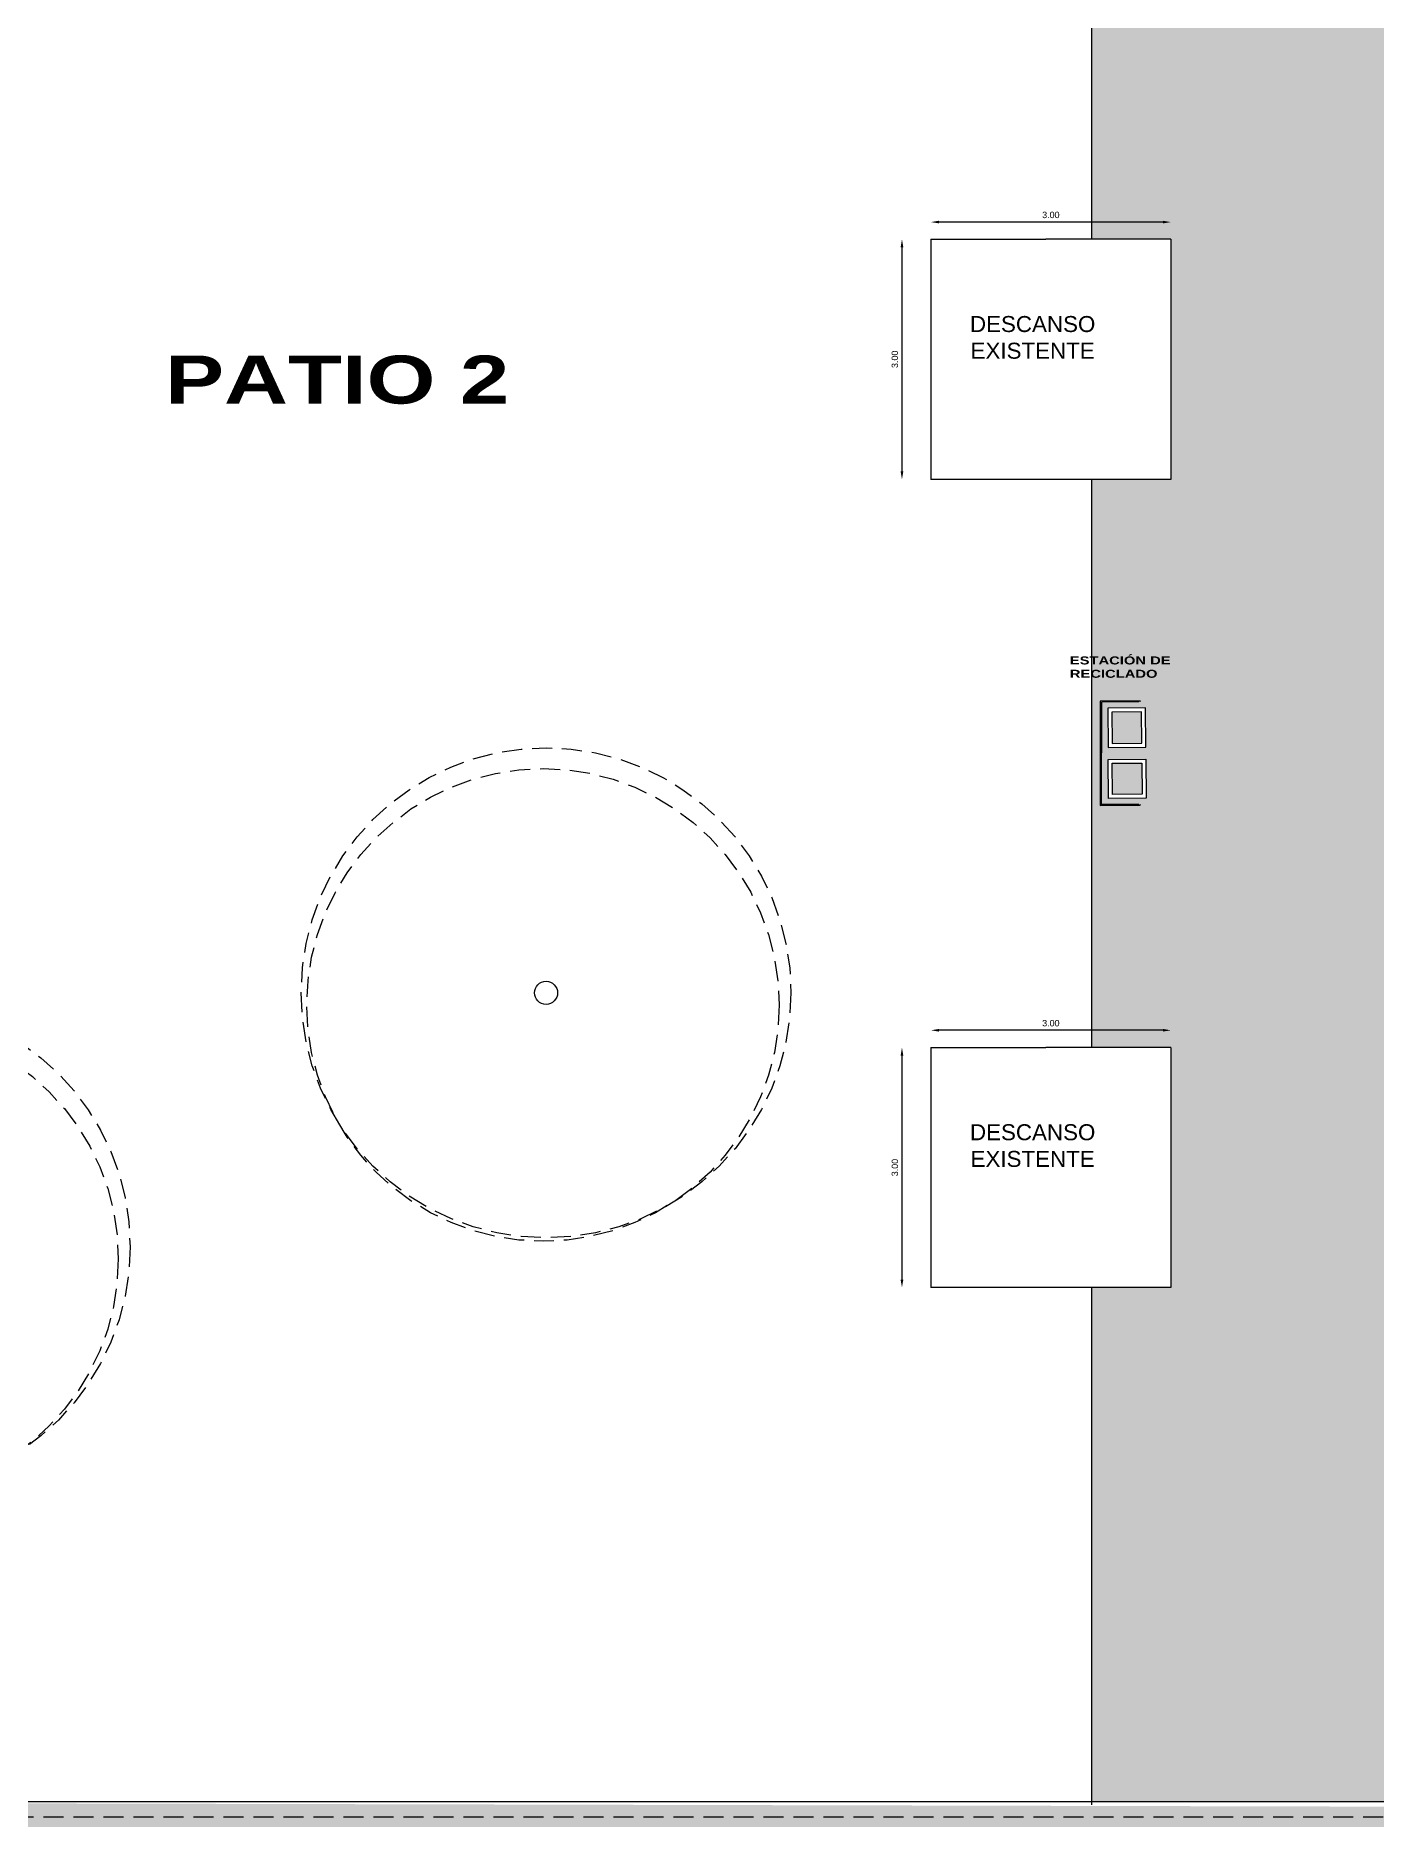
# Model space of a CAD drawing. Header units: millimetres. Extents: x -735 to -481, y 85 to 450.
# Drawn here: x -642.33 to -625.56, y 193.78 to 216.07 of the extents above; entities that cross this region are included whole.
import ezdxf

# ---------------------------------------------------------------- set-up
doc = ezdxf.new("R2010")
doc.units = ezdxf.units.MM
doc.header["$PDMODE"] = 35
doc.header["$PDSIZE"] = -2
doc.linetypes.add('DASHED', pattern=[0.75, 0.5, -0.25])
doc.layers.get('Defpoints').update_dxf_attribs({"linetype": 'CONTINUOUS'})
for name, color, linetype in [('01', 1, 'CONTINUOUS'), ('1', 1, 'CONTINUOUS'), ('dib - muro vista2', 2, 'CONTINUOUS'), ('dib - texto', 2, 'CONTINUOUS'), ('fino', 8, 'CONTINUOUS'), ('proyeccion arboles', 94, 'DASHED'), ('SOLADOS EXTERIORES', 8, 'CONTINUOUS'), ('VISTA2', 2, 'CONTINUOUS'), ('VISTA4', 3, 'CONTINUOUS')]:
    doc.layers.add(name, color=color, linetype=linetype)
doc.styles.get("Standard").update_dxf_attribs({"font": 'arial.ttf'})
doc.styles.add('STYLE1', font='swisseb.ttf', dxfattribs={"width": 1.32})
doc.styles.add('STYLE2', font='arial.ttf')
doc.dimstyles.new('COTAS2', dxfattribs={"dimtxt": 0.2, "dimasz": 0.25, "dimexe": 0.2, "dimexo": 0.2, "dimgap": 0.12, "dimtad": 1, "dimzin": 0, "dimdsep": 46, "dimtxsty": 'STYLE2', "dimcen": 2.5, "dimse1": 1, "dimse2": 1, "dimclrd": 1, "dimclre": 1, "dimclrt": 2, "dimadec": 0, "dimazin": 0, "dimtfac": 1, "dimtdec": 4, "dimtofl": 0, "dimtmove": 1, "dimatfit": 3, "dimfxl": 1, "dimtolj": 1, "dimtzin": 0, "dimarcsym": 0})

# ---------------------------------------------------------------- blocks, each defined once
blk = doc.blocks.new('*D91')
at = {"layer": '01', "color": 1, "lineweight": -2, "transparency": 16777216}
blk.add_line((-628.232, 213.745), (-631.032, 213.745), dxfattribs=at)
at = {"layer": '01', "color": 1, "transparency": 16777216}
for points in [[(-631.032, 213.762), (-631.032, 213.729), (-631.132, 213.745)], [(-628.232, 213.762), (-628.232, 213.729), (-628.132, 213.745)]]:
    blk.add_solid(points, dxfattribs=at)
at = {"layer": 'Defpoints', "color": 0, "transparency": 16777216}
for p in [(-631.132, 213.745), (-631.132, 213.545), (-628.132, 213.53)]:
    blk.add_point(p, dxfattribs=at)
at = {"layer": '01', "color": 2, "transparency": 16777216, "insert": (-629.632, 213.834), "char_height": 0.08, "attachment_point": 5, "style": 'STYLE2'}
blk.add_mtext('\\A1;3.00', dxfattribs=at)
blk = doc.blocks.new('*D92')
at = {"layer": '01', "color": 1, "lineweight": -2, "transparency": 16777216}
blk.add_line((-628.232, 203.645), (-631.032, 203.645), dxfattribs=at)
at = {"layer": '01', "color": 1, "transparency": 16777216}
for points in [[(-631.032, 203.662), (-631.032, 203.629), (-631.132, 203.645)], [(-628.232, 203.662), (-628.232, 203.629), (-628.132, 203.645)]]:
    blk.add_solid(points, dxfattribs=at)
at = {"layer": 'Defpoints', "color": 0, "transparency": 16777216}
for p in [(-631.132, 203.645), (-631.132, 203.445), (-628.132, 203.43)]:
    blk.add_point(p, dxfattribs=at)
at = {"layer": '01', "color": 2, "transparency": 16777216, "insert": (-629.632, 203.734), "char_height": 0.08, "attachment_point": 5, "style": 'STYLE2'}
blk.add_mtext('\\A1;3.00', dxfattribs=at)
blk = doc.blocks.new('*D94')
at = {"layer": '01', "color": 1, "lineweight": -2, "transparency": 16777216}
blk.add_line((-631.494, 213.43), (-631.494, 210.63), dxfattribs=at)
at = {"layer": '01', "color": 1, "transparency": 16777216}
for points in [[(-631.511, 213.43), (-631.477, 213.43), (-631.494, 213.53)], [(-631.511, 210.63), (-631.477, 210.63), (-631.494, 210.53)]]:
    blk.add_solid(points, dxfattribs=at)
at = {"layer": 'Defpoints', "color": 0, "transparency": 16777216}
for p in [(-631.132, 213.53), (-631.494, 210.53), (-631.132, 210.53)]:
    blk.add_point(p, dxfattribs=at)
at = {"layer": '01', "color": 2, "transparency": 16777216, "insert": (-631.583, 212.03), "char_height": 0.08, "attachment_point": 5, "rotation": 90, "style": 'STYLE2'}
blk.add_mtext('\\A1;3.00', dxfattribs=at)
blk = doc.blocks.new('*D95')
at = {"layer": '01', "color": 1, "lineweight": -2, "transparency": 16777216}
blk.add_line((-631.494, 203.33), (-631.494, 200.53), dxfattribs=at)
at = {"layer": '01', "color": 1, "transparency": 16777216}
for points in [[(-631.511, 203.33), (-631.477, 203.33), (-631.494, 203.43)], [(-631.511, 200.53), (-631.477, 200.53), (-631.494, 200.43)]]:
    blk.add_solid(points, dxfattribs=at)
at = {"layer": 'Defpoints', "color": 0, "transparency": 16777216}
for p in [(-631.132, 203.43), (-631.494, 200.43), (-631.132, 200.43)]:
    blk.add_point(p, dxfattribs=at)
at = {"layer": '01', "color": 2, "transparency": 16777216, "insert": (-631.583, 201.93), "char_height": 0.08, "attachment_point": 5, "rotation": 90, "style": 'STYLE2'}
blk.add_mtext('\\A1;3.00', dxfattribs=at)

msp = doc.modelspace()

# ---------------------------------------------------------------- hatches: boundary and pattern name
at = {"layer": 'fino'}
h = msp.add_hatch(dxfattribs=at)
h.set_pattern_fill('AR-B816', color=256, scale=0.001, style=0)
h.paths.add_polyline_path([(-625.116, 235.314), (-627.276, 235.314), (-627.276, 234.644), (-627.276, 232.644), (-627.426, 232.644), (-627.426, 232.744), (-629.126, 232.744), (-629.126, 229.914), (-629.126, 228.914), (-629.126, 223.63), (-628.132, 223.63), (-628.132, 220.63), (-629.126, 220.63), (-629.126, 213.53), (-628.132, 213.53), (-628.132, 210.53), (-629.126, 210.53), (-629.126, 203.43), (-628.132, 203.43), (-628.132, 200.43), (-629.126, 200.43), (-629.126, 194.004), (-597.776, 194.004), (-597.776, 194.664), (-598.726, 194.664), (-624.166, 194.664), (-625.116, 194.664)])
h.paths.add_polyline_path([(-628.255, 229.728, -1), (-628.5, 229.728, -1)], flags=16)
h.paths.add_polyline_path([(-628.517, 207.763), (-628.516, 207.748), (-629.001, 207.744), (-629.002, 206.469), (-628.517, 206.473), (-628.517, 206.458), (-629.017, 206.454), (-629.017, 207.758)], flags=16)
h.paths.add_polyline_path([(-628.45, 207.674), (-628.446, 207.184), (-628.916, 207.18), (-628.92, 207.67)], flags=16)
h.paths.add_polyline_path([(-628.5, 207.623), (-628.496, 207.233), (-628.866, 207.23), (-628.87, 207.62)], flags=0)
h.paths.add_polyline_path([(-628.446, 207.035), (-628.442, 206.545), (-628.912, 206.541), (-628.916, 207.031)], flags=16)
h.paths.add_polyline_path([(-628.496, 206.985), (-628.492, 206.595), (-628.862, 206.592), (-628.866, 206.982)], flags=0)
h.paths.add_polyline_path([(-628.286, 229.707), (-627.558, 229.707), (-627.558, 229.983), (-628.286, 229.983)], flags=24)
h.paths.add_polyline_path([(-629.435, 207.959), (-627.882, 207.959), (-627.882, 208.343), (-629.435, 208.343)], flags=9)
h = msp.add_hatch(dxfattribs=at)
h.set_pattern_fill('AR-B816', color=256, scale=0.001, style=0)
h.paths.add_polyline_path([(-650.876, 194.004), (-650.876, 193.104), (-653.366, 193.104), (-653.347, 191.175), (-645.83, 191.175), (-645.83, 190.876), (-570.234, 190.794), (-570.234, 193.811)])

# ---------------------------------------------------------------- linework, layer by layer
at = {"layer": '1'}
for points in [[(-628.516, 207.748), (-628.517, 207.763), (-629.017, 207.758), (-629.017, 206.454), (-628.517, 206.458), (-628.517, 206.473)], [(-628.531, 207.748), (-629.001, 207.744), (-629.002, 206.469), (-628.532, 206.473)]]:
    msp.add_lwpolyline(points, dxfattribs=at)
for points in [[(-628.446, 207.184), (-628.45, 207.674), (-628.92, 207.67), (-628.916, 207.18), (-628.446, 207.184)], [(-628.496, 207.233), (-628.5, 207.623), (-628.87, 207.62), (-628.866, 207.23)], [(-628.446, 207.035), (-628.442, 206.545), (-628.912, 206.541), (-628.916, 207.031), (-628.446, 207.035)], [(-628.496, 206.985), (-628.492, 206.595), (-628.862, 206.592), (-628.866, 206.982)]]:
    msp.add_lwpolyline(points, close=True, dxfattribs=at)
at = {"layer": 'dib - muro vista2'}
for p, q in [((-629.126, 200.43), (-629.126, 193.964)), ((-597.776, 194.004), (-650.286, 194.004))]:
    msp.add_line(p, q, dxfattribs=at)
at = {"layer": 'proyeccion arboles', "linetype": 'DASHED', "ltscale": 0.5}
for centre, radius in [((-635.944, 204.113), 3.062), ((-635.982, 203.962), 2.953), ((-644.207, 200.939), 3.062), ((-644.245, 200.788), 2.953)]:
    msp.add_circle(centre, radius, dxfattribs=at)
at = {"layer": 'SOLADOS EXTERIORES'}
for p, q in [((-629.126, 220.63), (-629.126, 213.53)), ((-631.132, 213.53), (-629.697, 213.53)), ((-631.132, 213.53), (-631.132, 210.53)), ((-628.132, 213.53), (-629.697, 213.53)), ((-628.132, 213.53), (-628.132, 210.53)), ((-629.697, 210.53), (-631.132, 210.53)), ((-628.132, 210.53), (-629.776, 210.53)), ((-629.126, 210.53), (-629.126, 203.43)), ((-631.132, 203.43), (-629.697, 203.43)), ((-631.132, 203.43), (-631.132, 200.43)), ((-628.132, 203.43), (-629.697, 203.43)), ((-628.132, 203.43), (-628.132, 200.43)), ((-629.697, 200.43), (-631.132, 200.43)), ((-628.132, 200.43), (-629.776, 200.43))]:
    msp.add_line(p, q, dxfattribs=at)
at = {"layer": 'VISTA2'}
msp.add_circle((-635.944, 204.113), 0.144, dxfattribs=at)
at = {"layer": 'VISTA4', "linetype": 'DASHED', "ltscale": 0.5}
msp.add_line((-597.726, 193.811), (-668.996, 193.811), dxfattribs=at)

# ---------------------------------------------------------------- texts
at = {"layer": 'dib - texto', "attachment_point": 1, "style": 'STYLE1'}
for s, insert, char_height, width in [('PATIO 2', (-640.708, 212.077), 0.6, 20.056), ('ESTACIÓN DE RECICLADO', (-629.395, 208.317), 0.1, 2.0056)]:
    msp.add_mtext(s, dxfattribs=dict(at, insert=insert, char_height=char_height, width=width))
at = {"layer": 'SOLADOS EXTERIORES', "char_height": 0.2, "width": 5.20923, "attachment_point": 5}
for insert in [(-629.86, 212.303), (-629.86, 202.203)]:
    msp.add_mtext('\\A1;DESCANSO\\PEXISTENTE ', dxfattribs=dict(at, insert=insert))

# ---------------------------------------------------------------- dimensions: what is measured, and where the dimension line sits
at = {"layer": '01'}
for base, p1, p2, picture, middle in [((-631.132, 213.745), (-628.132, 213.53), (-631.132, 213.545), '*D91', (-629.632, 213.834)), ((-631.132, 203.645), (-628.132, 203.43), (-631.132, 203.445), '*D92', (-629.632, 203.734))]:
    dim = msp.add_linear_dim(base=base, p1=p1, p2=p2, dimstyle='COTAS2', override={"dimscale": 0.4}, dxfattribs=at)
    dim.commit()
    dim.dimension.update_dxf_attribs({"geometry": picture, "text_midpoint": middle})
for base, p1, p2, picture, middle in [((-631.494, 210.53), (-631.132, 213.53), (-631.132, 210.53), '*D94', (-631.583, 212.03)), ((-631.494, 200.43), (-631.132, 203.43), (-631.132, 200.43), '*D95', (-631.583, 201.93))]:
    dim = msp.add_linear_dim(base=base, p1=p1, p2=p2, angle=90, dimstyle='COTAS2', override={"dimscale": 0.4}, dxfattribs=at)
    dim.commit()
    dim.dimension.update_dxf_attribs({"geometry": picture, "text_midpoint": middle})

doc.saveas('drawing.dxf')
